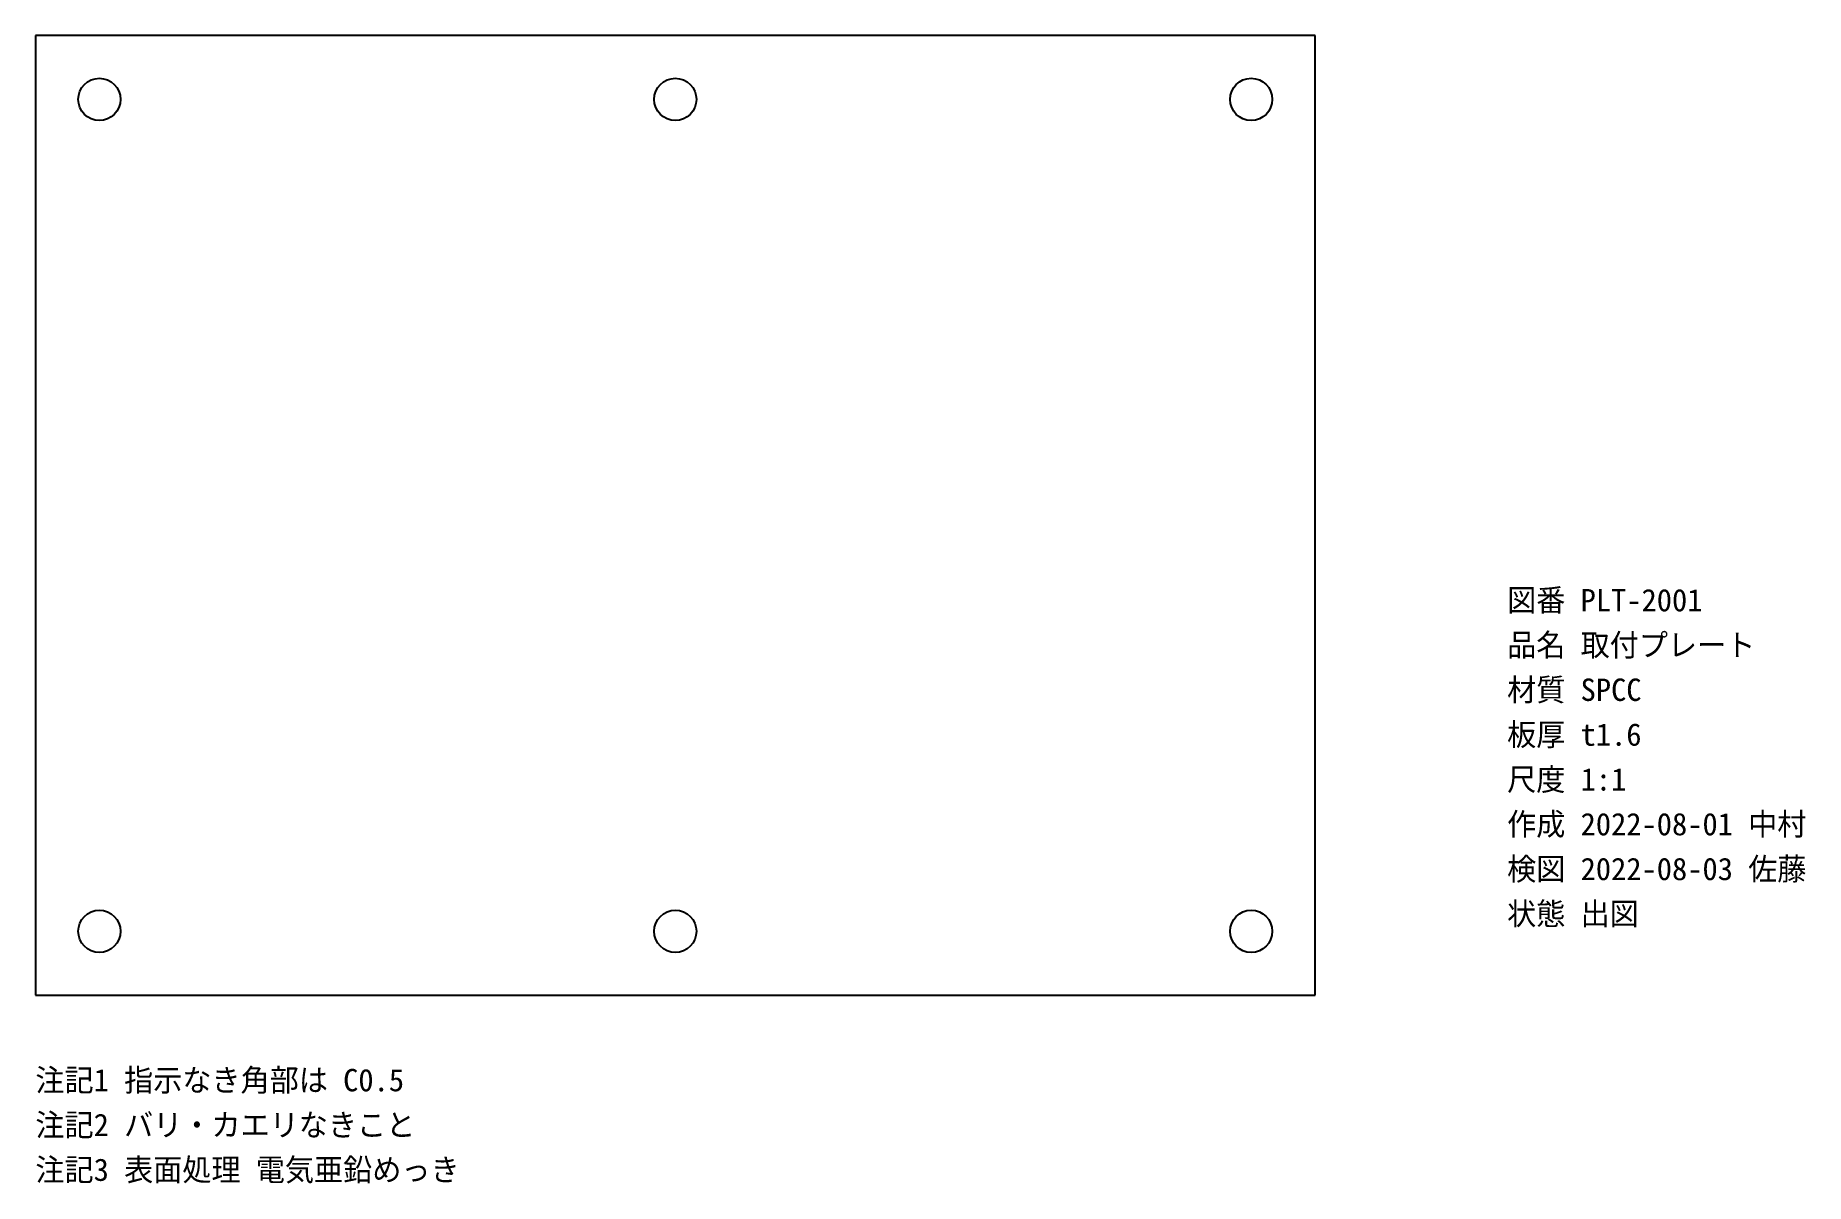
# Model space of a CAD drawing. Extents: x 0 to 277, y -29 to 150.
import ezdxf

# ---------------------------------------------------------------- set-up
doc = ezdxf.new("R2010")
doc.units = 0
for name, color, linetype in [('HOLE', 7, 'CONTINUOUS'), ('NOTE', 7, 'CONTINUOUS'), ('OUTLINE', 7, 'CONTINUOUS'), ('TITLE', 7, 'CONTINUOUS')]:
    doc.layers.add(name, color=color, linetype=linetype)

msp = doc.modelspace()

# ---------------------------------------------------------------- linework, layer by layer
at = {"layer": 'HOLE'}
for centre in [(10, 140), (100, 140), (190, 140), (10, 10), (100, 10), (190, 10)]:
    msp.add_circle(centre, 3.3, dxfattribs=at)
at = {"layer": 'OUTLINE'}
for p, q in [((200, 150), (0, 150)), ((0, 150), (0, 0)), ((200, 0), (200, 150)), ((0, 0), (200, 0))]:
    msp.add_line(p, q, dxfattribs=at)

# ---------------------------------------------------------------- texts
at = {"layer": 'NOTE'}
for s, p in [('注記1 指示なき角部は C0.5', (0, -15)), ('注記2 バリ・カエリなきこと', (0, -22)), ('注記3 表面処理 電気亜鉛めっき', (0, -29))]:
    msp.add_text(s, height=3.5, dxfattribs=at).set_placement(p)
at = {"layer": 'TITLE'}
for s, p in [('図番 PLT-2001', (230, 60)), ('品名 取付プレート', (230, 53)), ('材質 SPCC', (230, 46)), ('板厚 t1.6', (230, 39)), ('尺度 1:1', (230, 32)), ('作成 2022-08-01 中村', (230, 25)), ('検図 2022-08-03 佐藤', (230, 18)), ('状態 出図', (230, 11))]:
    msp.add_text(s, height=3.5, dxfattribs=at).set_placement(p)

doc.saveas('drawing.dxf')
